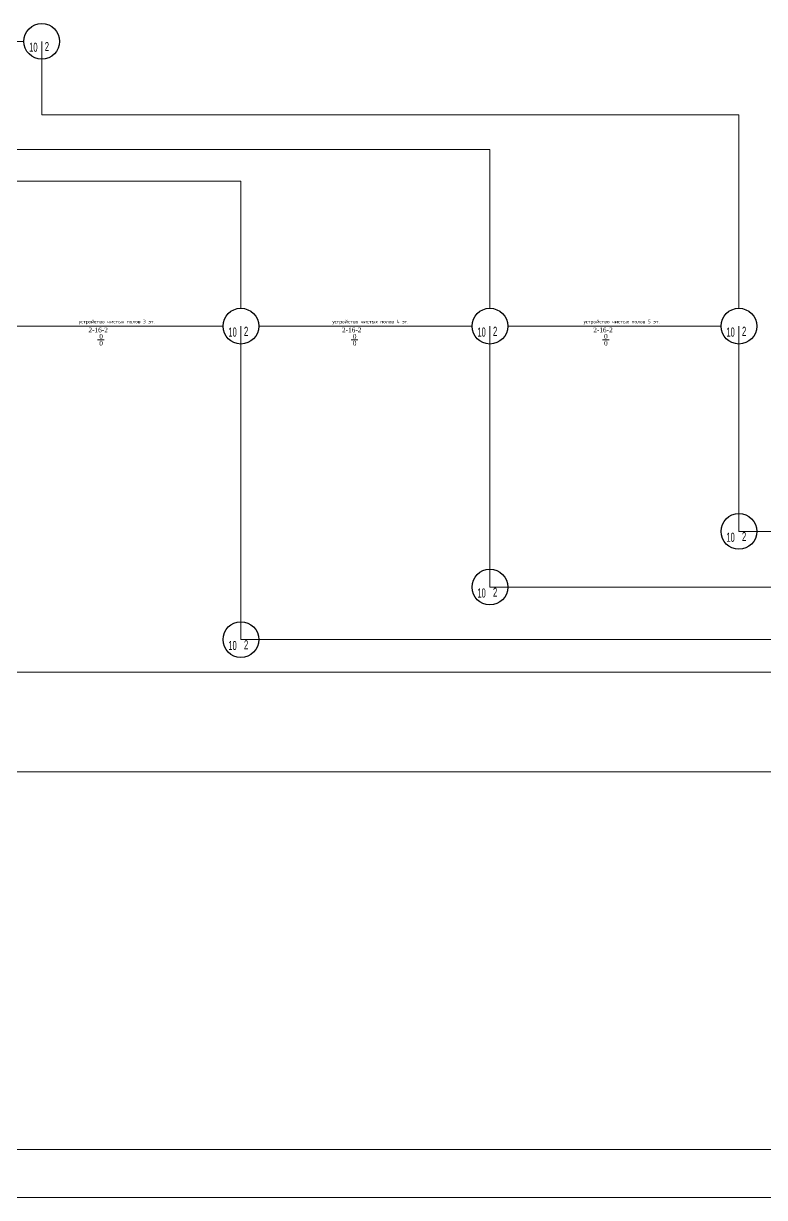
# Model space of a CAD drawing. Header units: millimetres. Extents: x 545956 to 559840, y 1708517 to 1711661.
# Drawn here: x 558770 to 559291, y 1709240 to 1710064 of the extents above; entities that cross this region are included whole.
import ezdxf

# ---------------------------------------------------------------- set-up
doc = ezdxf.new("R2010")
doc.units = ezdxf.units.MM
doc.header["$LTSCALE"] = 5
doc.layers.get('0').update_dxf_attribs({"lineweight": 30})
doc.layers.add('Тонкая', color=250, linetype='Continuous', lineweight=5)
doc.styles.add('5-0.6', font='arial.ttf', dxfattribs={"height": 5})
doc.styles.get("Standard").update_dxf_attribs({"font": 'isocpeur.ttf'})
doc.styles.add('Римский -1.', font='times.ttf')

msp = doc.modelspace()

# ---------------------------------------------------------------- linework, layer by layer
at = {"color": 0, "lineweight": -2}
for centre in [(558782.63, 1710051.77), (558782.63, 1710051.77), (558782.63, 1710051.77), (558922.63, 1709851.79), (558922.63, 1709851.79), (558922.63, 1709851.79), (559097.63, 1709851.79), (559097.63, 1709851.79), (559097.63, 1709851.79), (559272.63, 1709851.79), (559272.63, 1709851.79), (559272.63, 1709851.79), (559272.63, 1709707.68), (559272.63, 1709707.68), (559272.63, 1709707.68), (559097.63, 1709668.56), (559097.63, 1709668.56), (559097.63, 1709668.56), (558922.63, 1709631.68), (558922.63, 1709631.68), (558922.63, 1709631.68)]:
    msp.add_circle(centre, 12.55, dxfattribs=at)
at = {"layer": 'Тонкая', "linetype": 'ByBlock', "ltscale": 0.2}
for p, q in [((558725.18, 1710051.77), (558770.08, 1710051.77)), ((558782.63, 1710051.77), (558782.63, 1710039.22)), ((558782.63, 1710039.22), (558782.63, 1710000.26)), ((558782.63, 1710000.26), (559272.63, 1710000.26)), ((559272.63, 1710000.26), (559272.63, 1709864.34)), ((558712.63, 1709975.94), (559097.63, 1709975.94)), ((559097.63, 1709975.94), (559097.63, 1709864.34)), ((558642.63, 1709953.63), (558922.63, 1709953.63)), ((558922.63, 1709864.34), (558922.63, 1709953.63)), ((558910.08, 1709851.79), (558760.18, 1709851.79)), ((558922.63, 1709851.79), (558922.63, 1709839.24)), ((559085.08, 1709851.79), (558935.18, 1709851.79)), ((559097.63, 1709851.79), (559097.63, 1709839.24)), ((559260.08, 1709851.79), (559110.18, 1709851.79)), ((559272.63, 1709851.79), (559272.63, 1709839.24)), ((558922.63, 1709631.68), (558922.63, 1709839.24)), ((559097.63, 1709668.56), (559097.63, 1709839.24)), ((559272.63, 1709839.24), (559272.63, 1709707.68)), ((559272.63, 1709707.68), (559646.13, 1709707.68)), ((559610.56, 1709668.56), (559097.63, 1709668.56)), ((559574.41, 1709631.68), (558922.63, 1709631.68)), ((558747.63, 1709608.8), (559538.25, 1709608.8)), ((558572.63, 1709538.86), (559489.55, 1709538.86)), ((559525.7, 1709273.66), (557942.63, 1709273.66)), ((557284.63, 1709239.93), (559827.49, 1709239.93))]:
    msp.add_line(p, q, dxfattribs=at)
at = {"layer": 'Тонкая', "ltscale": 0.2}
for p, q in [((558821.85, 1709842.1), (558826.51, 1709842.1)), ((559000.07, 1709842.1), (559004.73, 1709842.1)), ((559176.66, 1709842.1), (559181.32, 1709842.1))]:
    msp.add_line(p, q, dxfattribs=at)

# ---------------------------------------------------------------- texts
at = {"color": 0, "lineweight": -2, "style": '5-0.6', "width": 0.6}
for s, height, p in [('10', 6.366, (558773.77, 1710044.44)), ('2', 6.37, (558784.79, 1710044.96)), ('10', 6.366, (558913.77, 1709844.46)), ('2', 6.37, (558924.79, 1709844.99)), ('10', 6.366, (559088.77, 1709844.46)), ('2', 6.37, (559099.79, 1709844.99)), ('10', 6.366, (559263.77, 1709844.46)), ('2', 6.37, (559274.79, 1709844.99)), ('10', 6.366, (559263.77, 1709700.35)), ('2', 6.37, (559274.79, 1709700.87)), ('10', 6.366, (559088.77, 1709661.23)), ('2', 6.37, (559099.79, 1709661.75)), ('10', 6.366, (558913.77, 1709624.36)), ('2', 6.37, (558924.79, 1709624.88))]:
    msp.add_text(s, height=height, dxfattribs=at).set_placement(p)
at = {"layer": 'Тонкая', "lineweight": -2, "style": 'Римский -1.'}
for s, p in [('2-16-2', (558815.44, 1709847.46)), ('0', (558823.05, 1709842.9)), ('2-16-2', (558993.66, 1709847.46)), ('0', (559001.27, 1709842.9)), ('2-16-2', (559170.25, 1709847.46)), ('0', (559177.86, 1709842.9)), ('0', (558823.05, 1709838.11)), ('0', (559001.27, 1709838.11)), ('0', (559177.86, 1709838.11))]:
    msp.add_text(s, height=3.36, dxfattribs=at).set_placement(p)
at = {"layer": 'Тонкая', "linetype": 'ByBlock', "ltscale": 0.2, "char_height": 2.5, "attachment_point": 1}
for s, insert in [('{\\C0;устройство чистых полов 3 эт.}', (558808.66, 1709856.25)), ('{\\C0;устройство чистых полов 4 эт.}', (558986.88, 1709856.25)), ('{\\C0;устройство чистых полов 5 эт.}', (559163.47, 1709856.25))]:
    msp.add_mtext_dynamic_manual_height_columns(s, width=62.0223, gutter_width=12.5, heights=[0], dxfattribs=dict(at, insert=insert))

doc.saveas('drawing.dxf')
